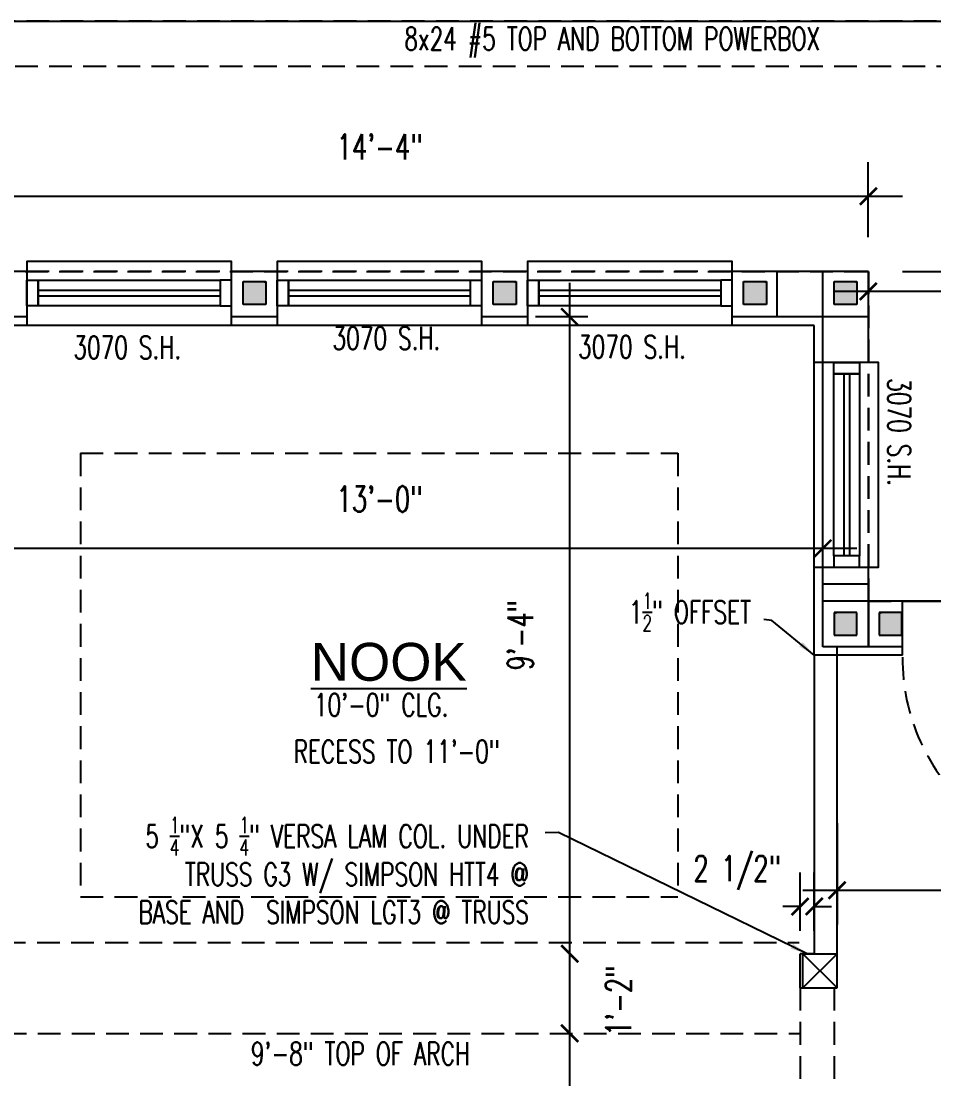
# Model space of a CAD drawing. Header units: inches. Extents: x -25328 to 8149, y -5530 to 4336.
# Drawn here: x -24831.5 to -24671.1, y 3365.4 to 3551.4 of the extents above; entities that cross this region are included whole.
import ezdxf

# ---------------------------------------------------------------- set-up
doc = ezdxf.new("R2010")
doc.units = ezdxf.units.IN
doc.header["$LTSCALE"] = 16
doc.header["$MEASUREMENT"] = 0
doc.linetypes.add('ALPINE_SOLID', pattern=[0])
doc.linetypes.add('HIDDEN', pattern=[0.375, 0.25, -0.125])
doc.layers.get('0').update_dxf_attribs({"linetype": 'CONTINUOUS'})
doc.layers.get('DEFPOINTS').update_dxf_attribs({"linetype": 'CONTINUOUS'})
doc.layers.add('AREA', color=7, linetype='HIDDEN', plot=False)
for name, color, linetype in [('BLOCK', 8, 'CONTINUOUS'), ('CEILING', 8, 'CONTINUOUS'), ('CELLS', 165, 'CONTINUOUS'), ('CONC', 3, 'CONTINUOUS'), ('DIM', 5, 'CONTINUOUS'), ('DIMS', 5, 'CONTINUOUS'), ('DOORS', 1, 'CONTINUOUS'), ('DRY WALL', 8, 'CONTINUOUS'), ('TEXT', 11, 'CONTINUOUS'), ('TEXT ROOM', 3, 'CONTINUOUS'), ('TRUSSES', 56, 'ALPINE_SOLID'), ('WALLS EXT', 6, 'CONTINUOUS'), ('WALLS INT', 6, 'CONTINUOUS'), ('WINDOWS', 1, 'CONTINUOUS')]:
    doc.layers.add(name, color=color, linetype=linetype)
doc.styles.add('PAYTAS RM', font='romans.shx', dxfattribs={"width": 0.7, "height": 4.5})
doc.styles.add('PAYTS NOTES', font='romans.shx', dxfattribs={"width": 0.7, "height": 4.5})
doc.styles.add('TEST', font='swissk.ttf', dxfattribs={"height": 4})
doc.dimstyles.new('DIM- PAYTAS', dxfattribs={"dimscale": 48, "dimtxt": 0.1, "dimasz": 0.0625, "dimexe": 0.125, "dimexo": 0.125, "dimgap": 0.125, "dimtad": 1, "dimdec": 1, "dimzin": 3, "dimdsep": 46, "dimlunit": 4, "dimtxsty": 'PAYTAS RM', "dimblk": 'ARCHTICK', "dimcen": 0.09, "dimdle": 0.125, "dimclrd": 5, "dimclre": 5, "dimclrt": 11, "dimadec": 0, "dimazin": 0, "dimtfac": 1, "dimtdec": 1, "dimtofl": 0, "dimtmove": 2, "dimatfit": 3, "dimfxl": 0, "dimfrac": 2, "dimtolj": 1, "dimtzin": 3, "dimarcsym": 0})

# ---------------------------------------------------------------- blocks, each defined once
blk = doc.blocks.new('_ArchTick')
at = {"color": 0, "linetype": 'ByBlock', "const_width": 0.15}
blk.add_lwpolyline([(-0.5, -0.5), (0.5, 0.5)], dxfattribs=at)
blk = doc.blocks.new('*D366')
at = {"layer": 'DEFPOINTS', "color": 0, "transparency": 16777216}
for p in [(-24694.61, 3395.71), (-24694.61, 3385.4), (-24692.11, 3385.4)]:
    blk.add_point(p, dxfattribs=at)
at = {"layer": 'DIM', "color": 5, "lineweight": -2, "transparency": 16777216}
for p, q in [((-24694.61, 3391.4), (-24694.61, 3401.71)), ((-24692.11, 3391.4), (-24692.11, 3401.71)), ((-24694.61, 3395.71), (-24697.61, 3395.71)), ((-24692.11, 3395.71), (-24689.11, 3395.71))]:
    blk.add_line(p, q, dxfattribs=at)
at = {"layer": 'DIM', "color": 5, "lineweight": -2, "transparency": 16777216, "xscale": 3, "yscale": 3, "zscale": 3}
blk.add_blockref('_ArchTick', (-24694.61, 3395.71), dxfattribs=at)
at = {"layer": 'DIM', "color": 5, "lineweight": -2, "transparency": 16777216, "xscale": 3, "yscale": 3, "zscale": 3, "rotation": 180}
blk.add_blockref('_ArchTick', (-24692.11, 3395.71), dxfattribs=at)
at = {"layer": 'DIM', "color": 11, "transparency": 16777216, "insert": (-24705.67, 3401.64), "char_height": 4.5, "attachment_point": 5, "style": 'PAYTAS RM'}
blk.add_mtext('\\A1;2 1/2"', dxfattribs=at)
blk = doc.blocks.new('CELL')
at = {"layer": 'CELLS', "linetype": 'Continuous'}
for p, q in [((-1.99, -1.89), (-1.99, 2.11)), ((-1.99, 2.11), (2.01, 2.11)), ((2.01, 2.11), (2.01, -1.89)), ((2.01, -1.89), (-1.99, -1.89))]:
    blk.add_line(p, q, dxfattribs=at)
for points in [[(-1.99, 2.11), (-1.99, -1.89), (2.01, 2.11), (-0.07, -1.89)], [(2.01, 2.11), (-0.07, -1.89), (2.01, -0.79), (1.71, -1.89)], [(2.01, -0.79), (1.71, -1.89), (2.01, -1.89)]]:
    blk.add_solid(points, dxfattribs=at)
blk = doc.blocks.new('*D367')
at = {"layer": 'DEFPOINTS', "color": 0, "transparency": 16777216}
for p in [(-24682.61, 3512.06), (-24682.61, 3503.86), (-24538.61, 3464.38)]:
    blk.add_point(p, dxfattribs=at)
at = {"layer": 'DIM', "color": 5, "lineweight": -2, "transparency": 16777216}
for p, q in [((-24538.61, 3470.38), (-24538.61, 3509.86)), ((-24682.61, 3506.06), (-24682.61, 3497.86)), ((-24532.61, 3503.86), (-24688.61, 3503.86))]:
    blk.add_line(p, q, dxfattribs=at)
at = {"layer": 'DIM', "color": 5, "lineweight": -2, "transparency": 16777216, "xscale": 3, "yscale": 3, "zscale": 3, "rotation": 180}
blk.add_blockref('_ArchTick', (-24682.61, 3503.86), dxfattribs=at)
at = {"layer": 'DIM', "color": 5, "lineweight": -2, "transparency": 16777216, "xscale": 3, "yscale": 3, "zscale": 3}
blk.add_blockref('_ArchTick', (-24538.61, 3503.86), dxfattribs=at)
at = {"layer": 'DIM', "color": 11, "transparency": 16777216, "insert": (-24610.61, 3512.53), "char_height": 4.5, "attachment_point": 5, "style": 'PAYTAS RM'}
blk.add_mtext('\\A1;12\'-0"', dxfattribs=at)
blk = doc.blocks.new('*D368')
at = {"layer": 'DEFPOINTS', "color": 0, "transparency": 16777216}
for p in [(-24682.61, 3507.4), (-24647.29, 3507.4), (-24682.61, 3449.4)]:
    blk.add_point(p, dxfattribs=at)
at = {"layer": 'DIM', "color": 5, "lineweight": -2, "transparency": 16777216}
for p, q in [((-24647.29, 3443.4), (-24647.29, 3513.4)), ((-24676.61, 3507.4), (-24641.29, 3507.4)), ((-24676.61, 3449.4), (-24641.29, 3449.4))]:
    blk.add_line(p, q, dxfattribs=at)
at = {"layer": 'DIM', "color": 5, "lineweight": -2, "transparency": 16777216, "xscale": 3, "yscale": 3, "zscale": 3}
for p, rotation in [((-24647.29, 3507.4), 90), ((-24647.29, 3449.4), 270)]:
    blk.add_blockref('_ArchTick', p, dxfattribs=dict(at, rotation=rotation))
at = {"layer": 'DIM', "color": 11, "transparency": 16777216, "insert": (-24660.55, 3474.51), "char_height": 4.5, "attachment_point": 5, "rotation": 90, "style": 'PAYTAS RM'}
blk.add_mtext('\\A1;4\'-10"', dxfattribs=at)
blk = doc.blocks.new('*D386')
at = {"layer": 'DEFPOINTS', "color": 0, "transparency": 16777216}
for p in [(-24725.92, 3499.4), (-24735.11, 3387.4), (-24735.11, 3387.4)]:
    blk.add_point(p, dxfattribs=at)
at = {"layer": 'DIMS', "color": 5, "lineweight": -2, "transparency": 16777216}
for p, q in [((-24735.11, 3505.4), (-24735.11, 3381.4)), ((-24731.92, 3499.4), (-24741.11, 3499.4))]:
    blk.add_line(p, q, dxfattribs=at)
at = {"layer": 'DIMS', "color": 5, "lineweight": -2, "transparency": 16777216, "xscale": 3, "yscale": 3, "zscale": 3}
for p, rotation in [((-24735.11, 3499.4), 90), ((-24735.11, 3387.4), 270)]:
    blk.add_blockref('_ArchTick', p, dxfattribs=dict(at, rotation=rotation))
at = {"layer": 'DIMS', "color": 11, "transparency": 16777216, "insert": (-24743.79, 3443.4), "char_height": 4.5, "attachment_point": 5, "rotation": 90, "style": 'PAYTAS RM'}
blk.add_mtext('\\A1;9\'-4"', dxfattribs=at)
blk = doc.blocks.new('*D387')
at = {"layer": 'DEFPOINTS', "color": 0, "transparency": 16777216}
for p in [(-24735.11, 3387.4), (-24735.11, 3373.4), (-24735.11, 3373.4)]:
    blk.add_point(p, dxfattribs=at)
at = {"layer": 'DIMS', "color": 5, "lineweight": -2, "transparency": 16777216}
blk.add_line((-24735.11, 3393.4), (-24735.11, 3367.4), dxfattribs=at)
at = {"layer": 'DIMS', "color": 5, "lineweight": -2, "transparency": 16777216, "xscale": 3, "yscale": 3, "zscale": 3}
for p, rotation in [((-24735.11, 3387.4), 90), ((-24735.11, 3373.4), 270)]:
    blk.add_blockref('_ArchTick', p, dxfattribs=dict(at, rotation=rotation))
at = {"layer": 'DIMS', "color": 11, "transparency": 16777216, "insert": (-24726.52, 3379.13), "char_height": 4.5, "attachment_point": 5, "rotation": 90, "style": 'PAYTAS RM'}
blk.add_mtext('\\A1;1\'-2"', dxfattribs=at)
blk = doc.blocks.new('*D388')
at = {"layer": 'DEFPOINTS', "color": 0, "transparency": 16777216}
for p in [(-24735.11, 3373.4), (-24735.11, 3337.4), (-24694.61, 3337.4)]:
    blk.add_point(p, dxfattribs=at)
at = {"layer": 'DIMS', "color": 5, "lineweight": -2, "transparency": 16777216}
for p, q in [((-24735.11, 3379.4), (-24735.11, 3331.4)), ((-24700.61, 3337.4), (-24741.11, 3337.4))]:
    blk.add_line(p, q, dxfattribs=at)
at = {"layer": 'DIMS', "color": 5, "lineweight": -2, "transparency": 16777216, "xscale": 3, "yscale": 3, "zscale": 3}
for p, rotation in [((-24735.11, 3373.4), 90), ((-24735.11, 3337.4), 270)]:
    blk.add_blockref('_ArchTick', p, dxfattribs=dict(at, rotation=rotation))
at = {"layer": 'DIMS', "color": 11, "transparency": 16777216, "insert": (-24743.79, 3355.4), "char_height": 4.5, "attachment_point": 5, "rotation": 90, "style": 'PAYTAS RM'}
blk.add_mtext('\\A1;3\'-0"', dxfattribs=at)
blk = doc.blocks.new('*D431')
at = {"layer": 'DEFPOINTS', "color": 0, "transparency": 16777216}
for p in [(-24846.47, 3458.69), (-24846.47, 3456.39), (-24690.61, 3457.4)]:
    blk.add_point(p, dxfattribs=at)
at = {"layer": 'WALLS INT', "color": 5, "lineweight": -2, "transparency": 16777216}
for p, q in [((-24846.47, 3462.39), (-24846.47, 3464.69)), ((-24690.61, 3463.4), (-24690.61, 3464.69)), ((-24684.61, 3458.69), (-24852.47, 3458.69))]:
    blk.add_line(p, q, dxfattribs=at)
at = {"layer": 'WALLS INT', "color": 5, "lineweight": -2, "transparency": 16777216, "xscale": 3, "yscale": 3, "zscale": 3, "rotation": 180}
blk.add_blockref('_ArchTick', (-24846.47, 3458.69), dxfattribs=at)
at = {"layer": 'WALLS INT', "color": 5, "lineweight": -2, "transparency": 16777216, "xscale": 3, "yscale": 3, "zscale": 3}
blk.add_blockref('_ArchTick', (-24690.61, 3458.69), dxfattribs=at)
at = {"layer": 'WALLS INT', "color": 11, "transparency": 16777216, "insert": (-24768.54, 3467.36), "char_height": 4.5, "attachment_point": 5, "style": 'PAYTAS RM', "bg_fill": 3, "box_fill_scale": 1.25, "bg_fill_color": 256, "bg_fill_true_color": 13158600, "bg_fill_transparency": 0}
blk.add_mtext('\\A1;13\'-0"', dxfattribs=at)
blk = doc.blocks.new('*D432')
at = {"layer": 'DEFPOINTS', "color": 0, "transparency": 16777216}
for p in [(-24682.61, 3520.61), (-24854.46, 3507.4), (-24682.61, 3507.4)]:
    blk.add_point(p, dxfattribs=at)
at = {"layer": 'WALLS INT', "color": 5, "lineweight": -2, "transparency": 16777216}
for p, q in [((-24854.46, 3513.4), (-24854.46, 3526.61)), ((-24682.61, 3513.4), (-24682.61, 3526.61)), ((-24860.46, 3520.61), (-24676.61, 3520.61))]:
    blk.add_line(p, q, dxfattribs=at)
at = {"layer": 'WALLS INT', "color": 5, "lineweight": -2, "transparency": 16777216, "xscale": 3, "yscale": 3, "zscale": 3, "rotation": 180}
blk.add_blockref('_ArchTick', (-24854.46, 3520.61), dxfattribs=at)
at = {"layer": 'WALLS INT', "color": 5, "lineweight": -2, "transparency": 16777216, "xscale": 3, "yscale": 3, "zscale": 3}
blk.add_blockref('_ArchTick', (-24682.61, 3520.61), dxfattribs=at)
at = {"layer": 'WALLS INT', "color": 11, "transparency": 16777216, "insert": (-24768.53, 3529.29), "char_height": 4.5, "attachment_point": 5, "style": 'PAYTAS RM', "bg_fill": 3, "box_fill_scale": 1.25, "bg_fill_color": 256, "bg_fill_true_color": 13158600, "bg_fill_transparency": 0}
blk.add_mtext('\\A1;14\'-4"', dxfattribs=at)
blk = doc.blocks.new('*D433')
at = {"layer": 'DEFPOINTS', "color": 0, "transparency": 16777216}
for p in [(-24629.11, 3418.99), (-24688.11, 3416.38), (-24629.11, 3398.56)]:
    blk.add_point(p, dxfattribs=at)
at = {"layer": 'WALLS INT', "color": 5, "lineweight": -2, "transparency": 16777216}
for p, q in [((-24629.11, 3412.99), (-24629.11, 3392.56)), ((-24688.11, 3410.38), (-24688.11, 3392.56)), ((-24694.11, 3398.56), (-24623.11, 3398.56))]:
    blk.add_line(p, q, dxfattribs=at)
at = {"layer": 'WALLS INT', "color": 5, "lineweight": -2, "transparency": 16777216, "xscale": 3, "yscale": 3, "zscale": 3, "rotation": 180}
blk.add_blockref('_ArchTick', (-24688.11, 3398.56), dxfattribs=at)
at = {"layer": 'WALLS INT', "color": 5, "lineweight": -2, "transparency": 16777216, "xscale": 3, "yscale": 3, "zscale": 3}
blk.add_blockref('_ArchTick', (-24629.11, 3398.56), dxfattribs=at)
at = {"layer": 'WALLS INT', "color": 11, "transparency": 16777216, "insert": (-24658.61, 3407.24), "char_height": 4.5, "attachment_point": 5, "style": 'PAYTAS RM', "bg_fill": 3, "box_fill_scale": 1.25, "bg_fill_color": 256, "bg_fill_true_color": 13158600, "bg_fill_transparency": 0}
blk.add_mtext('\\A1;4\'-11"', dxfattribs=at)

msp = doc.modelspace()

# ---------------------------------------------------------------- linework, layer by layer
at = {"layer": 'AREA'}
for points in [[(-25124.60610512, 3551.39772563), (-25124.60610512, 3533.39772563), (-25116.60610512, 3533.39772549), (-25116.60515584, 3389.38375375), (-24854.82709244, 3389.38547928), (-24854.82709244, 3507.39772563), (-24682.60610512, 3507.39772563), (-24682.60610512, 3449.39772563), (-24538.60610512, 3449.39772563), (-24538.60610512, 3551.39772563), (-25124.60610512, 3551.39772563)], [(-24834.60610512, 2893.39772563), (-24634.60610512, 2893.39772563), (-24634.60610512, 2865.39772563), (-24538.60610512, 2865.39772563), (-24538.60610512, 3449.39772563), (-24682.60610512, 3449.39772563), (-24682.60610512, 3507.39772563), (-24854.82709244, 3507.39772563), (-24854.82709244, 3507.39772563), (-24854.82709244, 3389.38547928), (-25116.60515584, 3389.38375375)]]:
    msp.add_lwpolyline(points, dxfattribs=at)
at = {"layer": 'BLOCK'}
for p, q in [((-24698.60610512, 3499.39772563), (-24698.60610512, 3507.39772563)), ((-24690.60610512, 3499.39772563), (-24690.60610512, 3507.39772563)), ((-24682.60610512, 3499.39772563), (-24690.60610512, 3499.39772563)), ((-24682.60610512, 3452.39772563), (-24690.60610512, 3452.39772563)), ((-24682.60610512, 3449.39772563), (-24690.60610512, 3449.39772563)), ((-24682.60610512, 3449.39772563), (-24682.60610512, 3441.39772563))]:
    msp.add_line(p, q, dxfattribs=at)
at = {"layer": 'CEILING', "linetype": 'HIDDEN'}
for p, q in [((-24594.60610512, 3543.39772563), (-24882.60610512, 3543.39772563)), ((-24821.10610512, 3475.39772563), (-24716.10610512, 3475.39772563)), ((-24821.10610512, 3475.39772563), (-24821.10610512, 3397.39772563)), ((-24716.10610512, 3475.39772563), (-24716.10610512, 3397.39772563)), ((-24821.10610512, 3397.39772563), (-24716.10610512, 3397.39772563)), ((-24840.74259312, 3389.39306295), (-24694.74259312, 3389.39306295)), ((-24694.60610512, 3381.39766459), (-24694.60610512, 3337.39772563)), ((-24688.60610512, 3381.39766459), (-24688.60610512, 3337.39772563)), ((-24840.60610512, 3373.39772563), (-24694.60610512, 3373.39772563))]:
    msp.add_line(p, q, dxfattribs=at)
at = {"layer": 'CONC'}
msp.add_line((-25124.60610512, 3551.39772563), (-24538.60610512, 3551.39772563), dxfattribs=at)
at = {"layer": 'DIMS'}
for p, q in [((-24688.10610512, 3387.39766459), (-24694.10610512, 3381.39766459)), ((-24694.10610512, 3387.39766459), (-24688.10610512, 3381.39766459))]:
    msp.add_line(p, q, dxfattribs=at)
at = {"layer": 'DOORS', "color": 8, "linetype": 'HIDDEN'}
msp.add_arc((-24641.18942444, 3439.30336474), 35.4175039, 179.6091236131, 229.1597919824, dxfattribs=at)
at = {"layer": 'DRY WALL'}
for p, q in [((-24692.10610512, 3497.89772563), (-24845.32709244, 3497.89772563)), ((-24692.10610512, 3439.89772563), (-24692.10610512, 3497.89772563)), ((-24676.60610417, 3439.89772563), (-24692.10610512, 3439.89772563)), ((-24676.60610417, 3439.89772563), (-24678.74152589, 3439.89772563))]:
    msp.add_line(p, q, dxfattribs=at)
at = {"layer": 'TRUSSES', "color": 6}
for p, q in [((-24694.10610512, 3387.39766459), (-24688.1061013, 3387.39766459)), ((-24694.60610512, 3381.39766459), (-24688.1061013, 3381.39766459))]:
    msp.add_line(p, q, dxfattribs=at)
at = {"layer": 'WALLS EXT'}
for p, q in [((-24830.53245771, 3507.39772563), (-24854.45881031, 3507.39772563)), ((-24786.53245771, 3507.39772563), (-24794.53245771, 3507.39772563)), ((-24742.53245771, 3507.39772563), (-24750.53245771, 3507.39772563)), ((-24682.60610512, 3507.39772563), (-24706.53245771, 3507.39772563)), ((-24682.60610512, 3491.39772563), (-24682.60610512, 3507.39772563)), ((-24830.53245771, 3499.39772563), (-24846.22907937, 3499.39772563)), ((-24786.53245771, 3499.39772563), (-24794.53245771, 3499.39772563)), ((-24742.53245771, 3499.39772563), (-24750.53245771, 3499.39772563)), ((-24690.60610512, 3499.39772563), (-24706.53245771, 3499.39772563)), ((-24690.60610512, 3441.39772563), (-24690.60610512, 3499.39772563)), ((-24682.60610512, 3441.39772563), (-24682.60610512, 3455.39772563)), ((-24538.60610512, 3449.39772563), (-24682.60610512, 3449.39772563)), ((-24682.60610512, 3449.39772563), (-24682.60610512, 3449.39772563)), ((-24676.60610417, 3441.39772563), (-24690.60610512, 3441.39772563)), ((-24676.60610417, 3441.39772563), (-24678.74152589, 3441.39772563))]:
    msp.add_line(p, q, dxfattribs=at)
at = {"layer": 'WALLS INT'}
for p, q in [((-24676.60610417, 3439.89772563), (-24676.60610417, 3449.39772563)), ((-24688.1061013, 3381.39766459), (-24688.10610512, 3441.39772563)), ((-24692.10610512, 3439.89772563), (-24692.10610512, 3387.39766459)), ((-24692.10610512, 3387.39772563), (-24694.60610512, 3387.39772563)), ((-24694.60610512, 3381.39766459), (-24694.60610512, 3387.39772563)), ((-24692.10610512, 3387.39772563), (-24694.10610512, 3387.39772563)), ((-24694.10610512, 3381.39766459), (-24694.10610512, 3387.39766459)), ((-24694.10610512, 3381.39766459), (-24694.10610512, 3387.39766459)), ((-24692.10610512, 3385.39772563), (-24692.10610512, 3385.39772563)), ((-24692.10610512, 3385.39772563), (-24692.10610512, 3385.39772563))]:
    msp.add_line(p, q, dxfattribs=at)
at = {"layer": 'WINDOWS'}
for p, q in [((-24830.53245771, 3501.35590017), (-24830.53245771, 3505.85590017)), ((-24830.53245771, 3505.85590017), (-24828.53245771, 3505.85590017)), ((-24828.53245771, 3505.85590017), (-24796.53245771, 3505.85590017)), ((-24828.53245771, 3505.85590017), (-24828.53245771, 3503.60590017)), ((-24828.53245771, 3501.35590017), (-24828.53245771, 3505.85590017)), ((-24796.53245771, 3505.85590017), (-24796.53245771, 3501.35590017)), ((-24794.53245771, 3505.85590017), (-24796.53245771, 3505.85590017)), ((-24796.53245771, 3505.85590017), (-24796.53245771, 3501.35590017)), ((-24794.53245771, 3501.35590017), (-24794.53245771, 3505.85590017)), ((-24794.53245771, 3501.35590017), (-24794.53245771, 3505.85590017)), ((-24786.53245771, 3501.35590017), (-24786.53245771, 3505.85590017)), ((-24786.53245771, 3505.85590017), (-24784.53245771, 3505.85590017)), ((-24784.53245771, 3505.85590017), (-24750.53245771, 3505.85590017)), ((-24784.53245771, 3505.85590017), (-24784.53245771, 3503.60590017)), ((-24784.53245771, 3501.35590017), (-24784.53245771, 3505.85590017)), ((-24752.53245771, 3501.35590017), (-24752.53245771, 3505.85590017)), ((-24750.53245771, 3501.35590017), (-24750.53245771, 3505.85590017)), ((-24742.53245771, 3505.85590017), (-24740.53245771, 3505.85590017)), ((-24742.53245771, 3505.85590017), (-24740.53245771, 3505.85590017)), ((-24742.53245771, 3501.35590017), (-24742.53245771, 3505.85590017)), ((-24742.53245771, 3501.35590017), (-24742.53245771, 3505.85590017)), ((-24742.53245771, 3505.85590017), (-24740.53245771, 3505.85590017)), ((-24740.53245771, 3505.85590017), (-24740.53245771, 3501.35590017)), ((-24740.53245771, 3505.85590017), (-24740.53245771, 3501.35590017)), ((-24740.53245771, 3505.85590017), (-24708.53245771, 3505.85590017)), ((-24740.53245771, 3505.85590017), (-24740.53245771, 3503.60590017)), ((-24740.53245771, 3501.35590017), (-24740.53245771, 3505.85590017)), ((-24708.53245771, 3505.85590017), (-24708.53245771, 3501.35590017)), ((-24706.53245771, 3505.85590017), (-24708.53245771, 3505.85590017)), ((-24708.53245771, 3505.85590017), (-24708.53245771, 3501.35590017)), ((-24706.53245771, 3501.35590017), (-24706.53245771, 3505.85590017)), ((-24828.53245771, 3504.10590017), (-24796.53245771, 3504.10590017)), ((-24828.53245771, 3503.60590017), (-24828.53245771, 3501.35590017)), ((-24828.53245771, 3503.10590017), (-24796.53245771, 3503.10590017)), ((-24796.53245771, 3503.60590017), (-24796.53245771, 3501.35590017)), ((-24784.53245771, 3504.10590017), (-24752.53245771, 3504.10590017)), ((-24784.53245771, 3503.60590017), (-24784.53245771, 3501.35590017)), ((-24784.53245771, 3503.10590017), (-24752.53245771, 3503.10590017)), ((-24740.53245771, 3504.10590017), (-24708.53245771, 3504.10590017)), ((-24740.53245771, 3503.60590017), (-24740.53245771, 3501.35590017)), ((-24740.53245771, 3503.60590017), (-24740.53245771, 3501.35590017)), ((-24740.53245771, 3503.10590017), (-24708.53245771, 3503.10590017)), ((-24708.53245771, 3503.60590017), (-24708.53245771, 3501.35590017)), ((-24828.53245771, 3501.35590017), (-24830.53245771, 3501.35590017)), ((-24796.53245771, 3501.35590017), (-24828.53245771, 3501.35590017)), ((-24796.53245771, 3501.35590017), (-24794.53245771, 3501.35590017)), ((-24784.53245771, 3501.35590017), (-24786.53245771, 3501.35590017)), ((-24750.53245771, 3501.35590017), (-24784.53245771, 3501.35590017)), ((-24740.53245771, 3501.35590017), (-24742.53245771, 3501.35590017)), ((-24740.53245771, 3501.35590017), (-24742.53245771, 3501.35590017)), ((-24740.53245771, 3501.35590017), (-24742.53245771, 3501.35590017)), ((-24708.53245771, 3501.35590017), (-24740.53245771, 3501.35590017)), ((-24708.53245771, 3501.35590017), (-24706.53245771, 3501.35590017)), ((-24688.64793057, 3489.39772563), (-24688.64793057, 3491.39772563)), ((-24688.64793057, 3489.39772563), (-24688.64793057, 3491.39772563)), ((-24688.64793057, 3491.39772563), (-24684.14793057, 3491.39772563)), ((-24688.64793057, 3489.39772563), (-24688.64793057, 3491.39772563)), ((-24688.64793057, 3491.39772563), (-24684.14793057, 3491.39772563)), ((-24684.14793057, 3491.39772563), (-24684.14793057, 3489.39772563)), ((-24684.14793057, 3491.39772563), (-24684.14793057, 3489.39772563)), ((-24684.14793057, 3491.39772563), (-24684.14793057, 3489.39772563)), ((-24686.39793057, 3489.39772563), (-24688.64793057, 3489.39772563)), ((-24684.14793057, 3489.39772563), (-24688.64793057, 3489.39772563)), ((-24684.14793057, 3489.39772563), (-24688.64793057, 3489.39772563)), ((-24686.39793057, 3489.39772563), (-24688.64793057, 3489.39772563)), ((-24688.64793057, 3489.39772563), (-24684.14793057, 3489.39772563)), ((-24684.14793057, 3489.39772563), (-24686.39793057, 3489.39772563)), ((-24688.64793057, 3455.39772563), (-24684.14793057, 3455.39772563))]:
    msp.add_line(p, q, dxfattribs=at)
for points in [[(-24794.53245771, 3497.89772563), (-24794.53245771, 3509.15557198), (-24830.53245771, 3509.15557198), (-24830.53245771, 3497.89772563)], [(-24750.53245771, 3497.89772563), (-24750.53245771, 3509.15557198), (-24786.53245771, 3509.15557198), (-24786.53245771, 3497.89772563)], [(-24706.53245771, 3497.89772563), (-24706.53245771, 3509.15557198), (-24742.53245771, 3509.15557198), (-24742.53245771, 3497.89772563)]]:
    msp.add_lwpolyline(points, dxfattribs=at)

# ---------------------------------------------------------------- block references
at = {"layer": 'CELLS', "rotation": 90.00000000000001}
for p in [(-24790.42178477, 3503.5888843), (-24746.42178477, 3503.5888843), (-24702.42178477, 3503.5888843), (-24686.49543217, 3503.5888843)]:
    msp.add_blockref('CELL', p, dxfattribs=at)
at = {"layer": 'CELLS', "xscale": -1, "rotation": 270}
for p in [(-24686.71677807, 3445.39121418), (-24678.83760429, 3445.39121418)]:
    msp.add_blockref('CELL', p, dxfattribs=at)

# ---------------------------------------------------------------- texts
at = {"layer": 'TEXT', "char_height": 4, "style": 'PAYTS NOTES'}
for s, insert, width, attachment_point in [('\\pt4.004,8.009,12;8x24 #5 TOP AND BOTTOM POWERBOX', (-24764.16681266, 3550.31718929), 83.9529322576, 1), ('\\A1;3070 S.H.', (-24757.84848654, 3497.6539368), 65.4658403887, 3), ('\\A1;3070 S.H.', (-24803.40082983, 3496.02164942), 65.4658403887, 3), ('\\A1;3070 S.H.', (-24714.67577798, 3496.10559577), 65.4658403887, 3), ('\\A1;1{\\H0.7x;\\S1/2;}" OFFSET', (-24724.69966409, 3450.83730974), 63.7115776147, 1), ('\\pt4.004,8.009,12;10\'-0" CLG.', (-24780.06444467, 3433.16044751), 83.9529322576, 1), ('\\pt4.004,8.009,12;RECESS TO 11\'-0"', (-24747.39346351, 3424.97009151), 83.9529322576, 3), ('\\A1;5 {\\H0.7x;\\S1/4;}"X 5 {\\H0.7x;\\S1/4;}" VERSA LAM COL. UNDER TRUSS G3 W/ SIMPSON HTT4 @ BASE AND  SIMPSON LGT3 @ TRUSS', (-24742.27037792, 3411.41933584), 74.7534096323, 3), ('\\A1;9\'-8" TOP OF ARCH', (-24791.14459661, 3371.82660503, 62.08155441), 65.4658403887, 1)]:
    msp.add_mtext(s, dxfattribs=dict(at, insert=insert, width=width, attachment_point=attachment_point))
at = {"layer": 'TEXT', "insert": (-24675.16759045, 3469.66034027), "char_height": 4, "width": 65.4658403887, "attachment_point": 3, "rotation": 270, "style": 'PAYTS NOTES'}
msp.add_mtext('\\A1;3070 S.H.', dxfattribs=at)
at = {"layer": 'TEXT ROOM', "insert": (-24766.90553249, 3435.30617603), "char_height": 5, "width": 67.7245353783, "attachment_point": 8, "style": 'TEST'}
msp.add_mtext('{\\fSansSerif|b0|i0|c2|p2;\\H1.333x;\\LNOOK}', dxfattribs=at)

# ---------------------------------------------------------------- dimensions: what is measured, and where the dimension line sits
at = {"layer": 'DIM'}
dim = msp.add_linear_dim(base=(-24682.60610512, 3503.85574348), p1=(-24538.60610512, 3464.37987786), p2=(-24682.60610512, 3512.06092194), dimstyle='DIM- PAYTAS', dxfattribs=at)
dim.commit()
dim.dimension.update_dxf_attribs({"geometry": '*D367', "text_midpoint": (-24610.60610512, 3512.5343149)})
dim = msp.add_linear_dim(base=(-24647.29351037, 3507.39772563), p1=(-24682.60610512, 3449.39772563), p2=(-24682.60610512, 3507.39772563), angle=90, dimstyle='DIM- PAYTAS', dxfattribs=at)
dim.commit()
dim.dimension.update_dxf_attribs({"geometry": '*D368', "text_midpoint": (-24660.55162322, 3474.50586437), "dimtype": 160})
dim = msp.add_linear_dim(base=(-24694.60610512, 3395.70736009), p1=(-24692.10610512, 3385.39772563), p2=(-24694.60610512, 3385.39772563), dimstyle='DIM- PAYTAS', dxfattribs=at)
dim.commit()
dim.dimension.update_dxf_attribs({"geometry": '*D366', "text_midpoint": (-24705.66999147, 3401.6386194), "dimtype": 160})
at = {"layer": 'DIMS'}
for base, p1, p2, picture, middle in [((-24735.1090577, 3387.39772563), (-24725.91981362, 3499.39772563), (-24735.1090577, 3387.39772563), '*D386', (-24743.78762913, 3443.39772563)), ((-24735.1090577, 3337.39772563), (-24735.1090577, 3373.39772563), (-24694.60610512, 3337.39772563), '*D388', (-24743.78762913, 3355.39772563))]:
    dim = msp.add_linear_dim(base=base, p1=p1, p2=p2, angle=90, dimstyle='DIM- PAYTAS', dxfattribs=at)
    dim.commit()
    dim.dimension.update_dxf_attribs({"geometry": picture, "text_midpoint": middle})
dim = msp.add_linear_dim(base=(-24735.1090577, 3373.39772563), p1=(-24735.1090577, 3387.39772563), p2=(-24735.1090577, 3373.39772563), angle=90, dimstyle='DIM- PAYTAS', dxfattribs=at)
dim.commit()
dim.dimension.update_dxf_attribs({"geometry": '*D387', "text_midpoint": (-24726.52041834, 3379.12608691), "dimtype": 160})

# ---------------------------------------------------------------- leaders
for points in [[(-24692.10610512, 3439.89772563), (-24699.55980061, 3446.02113907), (-24700.99131241, 3446.15739904)], [(-24693.35610512, 3387.39772563), (-24737.09931126, 3408.7015087), (-24739.39080583, 3408.63414589)]]:
    msp.add_leader(points, dimstyle='DIM- PAYTAS', override={"dimgap": 0.125, "dimtad": 0}, dxfattribs=at)

# ---------------------------------------------------------------- next in the draw order: dimensions: what is measured, and where the dimension line sits
at = {"layer": 'WALLS INT'}
for base, p1, p2, picture, middle in [((-24682.60610512, 3520.61179087), (-24854.45881031, 3507.39772563), (-24682.60610512, 3507.39772563), '*D432', (-24768.53245771, 3529.2903623)), ((-24846.47167609, 3458.68566981), (-24690.60610512, 3457.39772563), (-24846.47167609, 3456.39160246), '*D431', (-24768.53889061, 3467.36424124)), ((-24629.10610512, 3398.55884687), (-24688.10610353, 3416.38341771), (-24629.10610512, 3418.99190641), '*D433', (-24658.60610432, 3407.23741829))]:
    dim = msp.add_linear_dim(base=base, p1=p1, p2=p2, dimstyle='DIM- PAYTAS', override={"dimtfill": 1, "dimarcsym": 2}, dxfattribs=at)
    dim.commit()
    dim.dimension.update_dxf_attribs({"geometry": picture, "text_midpoint": middle})

# ---------------------------------------------------------------- next in the draw order: linework, layer by layer
at = {"layer": 'WINDOWS'}
for p, q in [((-24688.64793057, 3457.39772563), (-24688.64793057, 3489.39772563)), ((-24686.89793057, 3489.39772563), (-24686.89793057, 3457.39772563)), ((-24685.89793057, 3489.39772563), (-24685.89793057, 3457.39772563)), ((-24684.14793057, 3489.39772563), (-24684.14793057, 3457.39772563)), ((-24686.39793057, 3457.39772563), (-24688.64793057, 3457.39772563)), ((-24684.14793057, 3457.39772563), (-24688.64793057, 3457.39772563)), ((-24688.64793057, 3457.39772563), (-24688.64793057, 3455.39772563)), ((-24684.14793057, 3457.39772563), (-24688.64793057, 3457.39772563)), ((-24684.14793057, 3455.39772563), (-24684.14793057, 3457.39772563))]:
    msp.add_line(p, q, dxfattribs=at)
msp.add_lwpolyline([(-24692.10610512, 3455.39772563), (-24680.84825877, 3455.39772563), (-24680.84825877, 3491.39772563), (-24692.10610512, 3491.39772563)], dxfattribs=at)

doc.saveas('drawing.dxf')
